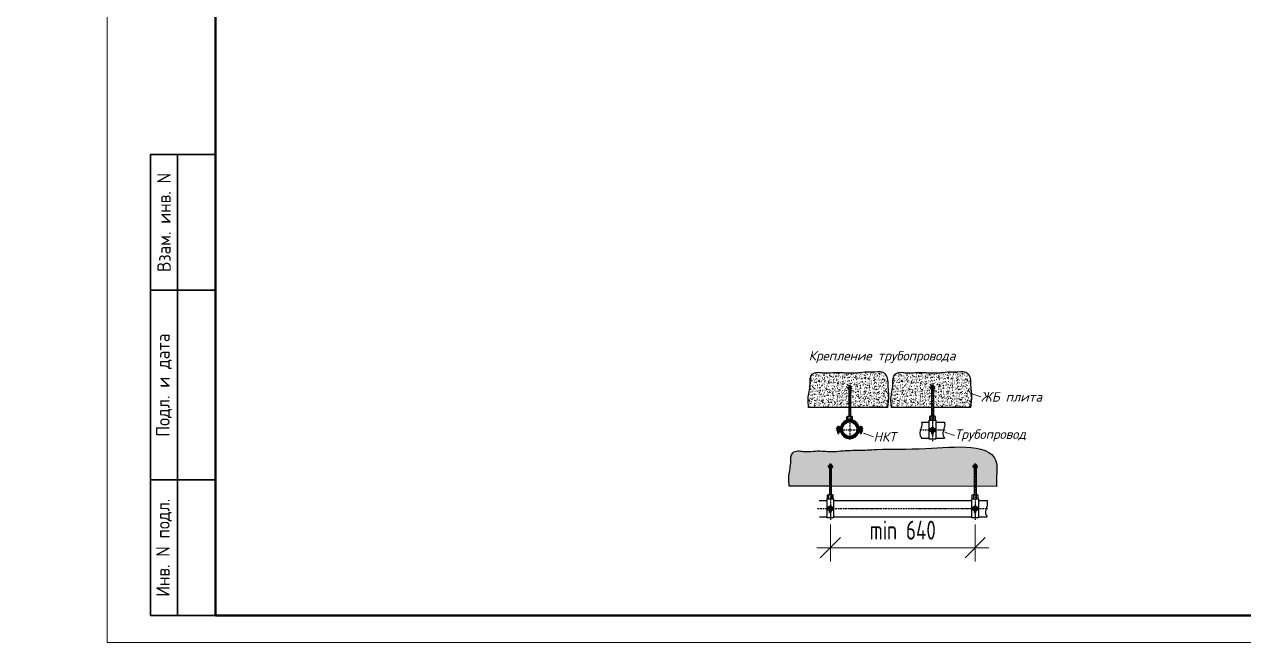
# Model space of a CAD drawing. Header units: millimetres. Extents: x -43024 to 94798, y 928 to 12808.
# Drawn here: x 19312 to 28313, y 928 to 5489 of the extents above; entities that cross this region are included whole.
import ezdxf
from ezdxf import colors
from ezdxf.entities.mleader import LeaderData, LeaderLine
from ezdxf.math import Vec2, Vec3

# ---------------------------------------------------------------- set-up
doc = ezdxf.new("R2010")
doc.units = ezdxf.units.MM
for name, pattern in [('ACAD_ISO10W100', [18.5, 12, -3, 0.5, -3]), ('CENTER', [50.8, 31.75, -6.35, 6.35, -6.35]), ('CONTINUA', [0]), ('DASHED', [7, 5, -2, 0])]:
    doc.linetypes.add(name, pattern=pattern)
doc.layers.add('4.4.4._Сэндвич', color=252, linetype='Continuous', lineweight=53)
doc.layers.add('RC-Выноски', color=7, linetype='Continuous', lineweight=0)
for name, color, linetype in [('BORU', 9, 'Continuous'), ('SM_kelepçe', 2, 'Continuous'), ('АГПТ', 7, 'Continuous'), ('ось', 8, 'ACAD_ISO10W100')]:
    doc.layers.add(name, color=color, linetype=linetype)
doc.styles.add('RubezhCAD', font='arial.ttf', dxfattribs={"width": 0.8})
doc.styles.add('simplex', font='simplex.shx', dxfattribs={"width": 0.7})
doc.styles.get("Standard").update_dxf_attribs({"font": 'arial.ttf'})
doc.styles.add('Архитектурный', font='isocpeui.ttf')
doc.styles.add('СПДС', font='isocpeur.ttf', dxfattribs={"width": 0.9})
doc.dimstyles.new('krilca', dxfattribs={"dimscale": 0, "dimtxt": 180, "dimasz": 150, "dimexe": 100, "dimexo": 50, "dimgap": 60, "dimtad": 1, "dimdec": 0, "dimdsep": 46, "dimtxsty": 'simplex', "dimblk": 'OBLIQUE', "dimcen": 0, "dimdle": 100, "dimclrd": 256, "dimclre": 256, "dimclrt": 256, "dimaunit": 1, "dimadec": 0, "dimazin": 0, "dimtfac": 1, "dimtdec": 0, "dimtmove": 1, "dimatfit": 3, "dimldrblk": 'OPEN30', "dimfxl": 100, "dimlwd": -1, "dimlwe": -1, "dimarcsym": 0})

# ---------------------------------------------------------------- blocks, each defined once
blk = doc.blocks.new('*U27')
at = {"lineweight": 0}
blk.add_lwpolyline([(-415, -5), (5, -5), (5, 292), (-415, 292)], close=True, dxfattribs=at)
at = {"color": 0, "linetype": 'Continuous', "lineweight": 50}
blk.add_lwpolyline([(-395, 287), (0, 287), (0, 0), (-395, 0)], close=True, dxfattribs=at)
at = {"lineweight": 35}
for points in [[(-395, 85), (-407, 85), (-407, 0), (-395, 0)], [(-402, 0), (-402, 85)], [(-395, 60), (-407, 60)], [(-395, 25), (-407, 25)]]:
    blk.add_lwpolyline(points, dxfattribs=at)
at = {"lineweight": -2, "char_height": 2.5, "attachment_point": 5, "rotation": 90, "style": 'СПДС'}
for s, insert, width in [('Взам. инв. N', (-404.5, 72.5), 24.9913), ('Подл. и дата', (-404.5, 42.5), 34.9913), ('Инв. N подл.', (-404.5, 12.5), 24.9913)]:
    blk.add_mtext(s, dxfattribs=dict(at, insert=insert, width=width))
blk = doc.blocks.new('НКТ')
at = {"layer": 'BORU'}
for radius in [533, 485]:
    blk.add_circle((5330585, 929070), radius, dxfattribs=at)
at = {"layer": 'SM_kelepçe', "color": 250, "linetype": 'ByBlock', "ltscale": 0.2}
for p, q in [((5330393, 929895), (5330429, 929916)), ((5330741, 929916), (5330429, 929916)), ((5330777, 929895), (5330741, 929916)), ((5329739, 929211), (5329757, 929221)), ((5329739, 929154), (5329739, 929211)), ((5329739, 929154), (5329931, 929154)), ((5329757, 929221), (5329913, 929221)), ((5329787, 929154), (5329787, 929211)), ((5329787, 929034), (5329787, 929106)), ((5329799, 929034), (5329799, 929106)), ((5329871, 929034), (5329871, 929106)), ((5329883, 929155), (5329883, 929211)), ((5329883, 929034), (5329883, 929106)), ((5329931, 929211), (5329913, 929221)), ((5329931, 929154), (5329931, 929211)), ((5329998, 929219), (5329969, 929226)), ((5330062, 929202), (5330033, 929210)), ((5330393, 929645), (5330393, 929895)), ((5330489, 929676), (5330489, 929895)), ((5330681, 929668), (5330681, 929895)), ((5330777, 929645), (5330777, 929895)), ((5331109, 929202), (5331138, 929210)), ((5331173, 929219), (5331202, 929226)), ((5331239, 929211), (5331257, 929221)), ((5331239, 929154), (5331239, 929211)), ((5331431, 929154), (5331239, 929154)), ((5331413, 929221), (5331257, 929221)), ((5331287, 929155), (5331287, 929211)), ((5331287, 929034), (5331287, 929106)), ((5331299, 929034), (5331299, 929106)), ((5331371, 929034), (5331371, 929106)), ((5331383, 929154), (5331383, 929211)), ((5331383, 929034), (5331383, 929106)), ((5331431, 929211), (5331413, 929221)), ((5331431, 929154), (5331431, 929211)), ((5329739, 928976), (5329757, 928986)), ((5329739, 928976), (5329739, 928920)), ((5329739, 928920), (5329757, 928909)), ((5329913, 928986), (5329757, 928986)), ((5329913, 928909), (5329757, 928909)), ((5329787, 928976), (5329787, 928920)), ((5329787, 928806), (5329787, 928909)), ((5329799, 928794), (5329787, 928806)), ((5329799, 928794), (5329799, 928909)), ((5329871, 928794), (5329799, 928794)), ((5329871, 928794), (5329871, 928909)), ((5329883, 928806), (5329871, 928794)), ((5329883, 928976), (5329883, 928920)), ((5329883, 928806), (5329883, 928909)), ((5329931, 928976), (5329913, 928986)), ((5329931, 928920), (5329913, 928909)), ((5329931, 928976), (5329931, 928920)), ((5329998, 928922), (5329969, 928914)), ((5330062, 928938), (5330033, 928930)), ((5331109, 928938), (5331138, 928930)), ((5331173, 928922), (5331202, 928914)), ((5331239, 928976), (5331257, 928986)), ((5331239, 928976), (5331239, 928920)), ((5331239, 928920), (5331257, 928909)), ((5331257, 928986), (5331413, 928986)), ((5331257, 928909), (5331413, 928909)), ((5331287, 928976), (5331287, 928920)), ((5331287, 928806), (5331287, 928909)), ((5331287, 928806), (5331299, 928794)), ((5331299, 928794), (5331299, 928909)), ((5331299, 928794), (5331371, 928794)), ((5331371, 928794), (5331371, 928909)), ((5331371, 928794), (5331383, 928806)), ((5331383, 928976), (5331383, 928920)), ((5331383, 928806), (5331383, 928909)), ((5331431, 928976), (5331413, 928986)), ((5331431, 928920), (5331413, 928909)), ((5331431, 928976), (5331431, 928920))]:
    blk.add_line(p, q, dxfattribs=at)
at = {"layer": 'SM_kelepçe', "color": 250, "linetype": 'CENTER', "ltscale": 0.2}
for p, q in [((5329835, 928735), (5329835, 929302)), ((5331335, 928735), (5331335, 929302))]:
    blk.add_line(p, q, dxfattribs=at)
at = {"layer": 'SM_kelepçe', "color": 250, "linetype": 'ByBlock', "ltscale": 0.2}
blk.add_lwpolyline([(5331192, 929142), (5331455, 929142), (5331455, 929106), (5331192, 929106, -0.377259), (5331151, 929143, 0.879723), (5330020, 929143, -0.377259), (5329978, 929106), (5329715, 929106), (5329715, 929142), (5329978, 929142, 0.377259), (5329984, 929147, -0.879723), (5331186, 929147, 0.377259)], format="xyb", close=True, dxfattribs=at)
for points in [[(5329733, 929154), (5329937, 929154), (5329937, 929142), (5329733, 929142)], [(5331437, 929154), (5331233, 929154), (5331233, 929142), (5331437, 929142)], [(5329733, 928998), (5329937, 928998), (5329937, 928986), (5329733, 928986)], [(5331437, 928998), (5331233, 928998), (5331233, 928986), (5331437, 928986)]]:
    blk.add_lwpolyline(points, close=True, dxfattribs=at)
blk.add_lwpolyline([(5331455, 928998), (5331192, 928998, 0.377259), (5331186, 928993, -0.879724), (5329984, 928993, 0.377259), (5329978, 928998), (5329715, 928998), (5329715, 929034), (5329978, 929034, -0.377259), (5330020, 928997, 0.879724), (5331151, 928997, -0.377259), (5331192, 929034), (5331455, 929034), (5331455, 928998)], format="xyb", dxfattribs=at)
for centre, radius, start, end in [((5330429, 929819), 97, 51.78679, 90), ((5330585, 929684), 232, 65.5673, 114.4327), ((5330741, 929819), 97, 90, 128.21321), ((5329757, 929173), 48.5, 51.78679, 90), ((5329835, 929105), 116, 65.5673, 114.4327), ((5329913, 929173), 48.5, 90, 128.21321), ((5330585, 929070), 636, 14.18253, 165.81744), ((5330585, 929070), 540, 14.18253, 165.81747), ((5331257, 929173), 48.5, 51.78679, 90), ((5331335, 929105), 116, 65.5673, 114.4327), ((5331413, 929173), 48.5, 90, 128.21321), ((5329757, 928938), 48.5, 51.78679, 90), ((5329757, 928958), 48.5, 270, 308.21321), ((5329835, 928870), 116, 65.5673, 114.4327), ((5329835, 929025), 116, 245.5673, 294.4327), ((5329913, 928938), 48.5, 90, 128.21321), ((5329913, 928958), 48.5, 231.78679, 270), ((5330585, 929070), 636, 194.18253, 345.81749), ((5330585, 929070), 540, 194.18251, 345.81749), ((5331257, 928938), 48.5, 51.78679, 90), ((5331257, 928958), 48.5, 270, 308.21321), ((5331335, 928870), 116, 65.5673, 114.4327), ((5331335, 929025), 116, 245.5673, 294.4327), ((5331413, 928938), 48.5, 90, 128.21321), ((5331413, 928958), 48.5, 231.78679, 270)]:
    blk.add_arc(centre, radius, start, end, dxfattribs=at)
blk = doc.blocks.new('_OBLIQUE')
at = {"color": 0, "linetype": 'ByBlock'}
blk.add_line((-0.5, -0.5), (0.5, 0.5), dxfattribs=at)
blk = doc.blocks.new('*D49')
at = {"layer": 'Defpoints', "color": 0, "linetype": 'Continuous', "transparency": 16777216}
for p in [(25262.3, 1849.4), (26331.2, 1849.4), (26331.2, 1627.4)]:
    blk.add_point(p, dxfattribs=at)
at = {"layer": 'АГПТ', "color": 42, "linetype": 'Continuous', "lineweight": 5, "transparency": 16777216}
for p, q in [((25262.3, 1799.4), (25262.3, 1527.4)), ((26331.2, 1799.4), (26331.2, 1527.4)), ((25162.3, 1627.4), (26431.2, 1627.4))]:
    blk.add_line(p, q, dxfattribs=at)
at = {"layer": 'АГПТ', "color": 42, "linetype": 'Continuous', "lineweight": 5, "transparency": 16777216, "xscale": 150, "yscale": 150, "zscale": 150, "rotation": 180}
blk.add_blockref('_OBLIQUE', (25262.3, 1627.4), dxfattribs=at)
at = {"layer": 'АГПТ', "color": 42, "linetype": 'Continuous', "lineweight": 5, "transparency": 16777216, "xscale": 150, "yscale": 150, "zscale": 150}
blk.add_blockref('_OBLIQUE', (26331.2, 1627.4), dxfattribs=at)
at = {"layer": 'АГПТ', "color": 42, "linetype": 'Continuous', "lineweight": 5, "transparency": 16777216, "insert": (25796.8, 1757.4), "char_height": 180, "attachment_point": 5, "style": 'simplex'}
blk.add_mtext('{\\H0.77778x;min 640}', dxfattribs=at)
blk = doc.blocks.new('_Open30')
at = {"color": 0, "linetype": 'ByBlock', "lineweight": -2}
for p, q in [((-1, 0.268), (0, 0)), ((0, 0), (-1, -0.268)), ((0, 0), (-1, 0))]:
    blk.add_line(p, q, dxfattribs=at)
blk = doc.blocks.new('монтBTH')
at = {"layer": 'RC-Выноски'}
ml = blk.add_multileader_mtext('Standard', dxfattribs=at)
ml.set_content('плита перекрытия', color=256, style='RubezhCAD')
ml.set_leader_properties()
ml.build(insert=Vec2(0, 0))
ml.multileader.update_dxf_attribs({"text_left_attachment_type": 2, "dogleg_length": 2, "arrow_head_size": 400, "scale": 100})
ctx = ml.context
ctx.base_point, ctx.scale, ctx.char_height, ctx.arrow_head_size, ctx.landing_gap_size, ctx.plane_origin = Vec3(4840785, -930815), 100, 250, 400, 100, Vec3(4361989, -1118802)
ctx.left_attachment, ctx.text_align_type = 2, 1
notes = []
notes.append((ctx, [(1, (1, 1, 0), (4843511, -930815), (-1, 0), 200, [(0, [(4843857, -932126)], 0, [])])]))
ctx.mtext.insert, ctx.mtext.width, ctx.mtext.alignment, ctx.mtext.flow_direction = Vec3(4842048, -930655), 2861.91, 2, 5
ml = blk.add_multileader_mtext('Standard', dxfattribs=at)
ml.set_content('труба гофрированная', color=256, style='RubezhCAD')
ml.set_leader_properties()
ml.build(insert=Vec2(0, 0))
ml.multileader.update_dxf_attribs({"text_left_attachment_type": 2, "dogleg_length": 2, "arrow_head_size": 400, "scale": 100})
ctx = ml.context
ctx.base_point, ctx.scale, ctx.char_height, ctx.arrow_head_size, ctx.landing_gap_size, ctx.plane_origin = Vec3(4840290, -934409), 100, 250, 400, 100, Vec3(4361989, -1122393)
ctx.left_attachment, ctx.text_align_type = 2, 1
notes.append((ctx, [(1, (1, 1, 0), (4843511, -934406), (-1, 0), 200, [(0, [(4843857, -933478)], 0, [])])]))
ctx.mtext.insert, ctx.mtext.width, ctx.mtext.alignment, ctx.mtext.flow_direction = Vec3(4841800, -934244), 2861.91, 2, 5
ml = blk.add_multileader_mtext('Standard', dxfattribs=at)
ml.set_content('скоба крепежная', color=256, style='RubezhCAD')
ml.set_leader_properties()
ml.build(insert=Vec2(0, 0))
ml.multileader.update_dxf_attribs({"text_left_attachment_type": 2, "dogleg_length": 2, "arrow_head_size": 400, "scale": 100})
ctx = ml.context
ctx.base_point, ctx.scale, ctx.char_height, ctx.arrow_head_size, ctx.landing_gap_size, ctx.plane_origin = Vec3(4840942, -935134), 100, 250, 400, 100, Vec3(4361989, -1123118)
ctx.left_attachment, ctx.text_align_type = 2, 1
notes.append((ctx, [(1, (1, 1, 0), (4843511, -935131), (-1, 0), 200, [(0, [(4844253, -933754)], 0, [])])]))
ctx.mtext.insert, ctx.mtext.width, ctx.mtext.alignment, ctx.mtext.flow_direction = Vec3(4842127, -934971), 2861.91, 2, 5
ml = blk.add_multileader_mtext('Standard', dxfattribs=at)
ml.set_content('Извещатель пожарный дымовой', color=256, style='RubezhCAD')
ml.set_leader_properties()
ml.build(insert=Vec2(0, 0))
ml.multileader.update_dxf_attribs({"text_left_attachment_type": 2, "dogleg_length": 2, "arrow_head_size": 400, "scale": 100})
ctx = ml.context
ctx.base_point, ctx.scale, ctx.char_height, ctx.arrow_head_size, ctx.landing_gap_size, ctx.plane_origin = Vec3(4844143, -935339), 100, 250, 400, 100, Vec3(4365549, -1123118)
ctx.left_attachment, ctx.text_align_type = 2, 1
notes.append((ctx, [(1, (1, 1, 0), (4847071, -935131), (-1, 0), 200, [(0, [(4846626, -933853)], 0, [])])]))
ctx.mtext.insert, ctx.mtext.width, ctx.mtext.alignment, ctx.mtext.flow_direction = Vec3(4845507, -934971), 2861.91, 2, 5
for ctx, leaders in notes:
    for number, flags, end, landing, length, lines in leaders:
        leader = LeaderData()
        leader.index, (leader.has_last_leader_line, leader.has_dogleg_vector, leader.attachment_direction) = number, flags
        leader.last_leader_point, leader.dogleg_vector, leader.dogleg_length = Vec3(end), Vec3(landing), length
        for number, points, colour, breaks in lines:
            line = LeaderLine()
            line.index, line.vertices, line.color, line.breaks = number, Vec3.list(points), colors.encode_raw_color(colour), breaks
            leader.lines.append(line)
        ctx.leaders.append(leader)

msp = doc.modelspace()

# ---------------------------------------------------------------- hatches: boundary and pattern name
at = {"layer": 'АГПТ', "linetype": 'ByBlock', "lineweight": 5, "true_color": 0x636466}
h = msp.add_hatch(dxfattribs=at)
h.set_pattern_fill('AR-CONC', color=251, scale=6.5856)
h.set_pattern_definition([(50, (-258505.355, -55081.47), (47.2358866, -4.1326046), [4.9392, -54.3312]), (355, (-258505.355, -55081.47), (-9.137608, 49.536365), [3.95136, -43.46496]), (100.451444, (-258501.42, -55081.815), (38.0982786, 45.40376), [4.197674, -46.174415]), (46.1842, (-258505.355, -55068.3), (70.284245, -10.900438), [7.4088, -81.4968]), (96.635635, (-258499.5, -55069.21), (61.553097, 64.151555), [6.296515, -69.261661]), (351.184164, (-258505.355, -55068.3), (61.553097, 64.151555), [5.92704, -65.19744]), (21, (-258498.77, -55071.59), (39.309911, -26.5148697), [4.9392, -54.3312]), (326, (-258498.77, -55071.59), (16.0237745, 47.755481), [3.95136, -43.46496]), (71.451445, (-258495.493, -55073.8), (55.333685, 21.2406116), [4.197674, -46.174415]), (37.5, (-258505.355, -55081.47), (0.8007994, 21.9230576), [0, -42.938112, 0, -44.12352, 0, -43.6296]), (7.5, (-258505.355, -55081.47), (17.3247075, 25.9743777), [0, -25.156992, 0, -41.950272, 0, -16.62864]), (327.5, (-258520.04, -55081.47), (35.1554104, -1.4853736), [0, -16.464, 0, -51.36768, 0, -68.16096]), (317.5, (-258526.626, -55081.47), (38.4063084, 6.5925137), [0, -21.4032, 0, -34.113408, 0, -48.40416])])
edge = h.paths.add_edge_path()
edge.add_spline(control_points=[(25684.5, 2662.2), (25688.7, 2692.1), (25696, 2742.4), (25683, 2823), (25689.4, 2892), (25646.5, 2928.5), (25596.6, 2926.1), (25515.2, 2927.7), (25424.8, 2912.8), (25340.9, 2923.2), (25275.5, 2920.7), (25216, 2915), (25166.6, 2925.4), (25108.9, 2908.6), (25118.1, 2817.8), (25093.6, 2742.2), (25099.6, 2684.4), (25101.9, 2662.2)], knot_values=[0, 0, 0, 0, 813.20614, 1373.258786, 2267.598019, 2471.230575, 2825.518475, 3562.642134, 4740.096528, 5283.9821, 5863.401899, 6530.876351, 6895.046853, 7253.742669, 7962.297044, 8925.692749, 9523.839722, 9523.839722, 9523.839722, 9523.839722], degree=3, periodic=0)
edge.add_line((25101.9, 2662.2), (25398.6, 2662.2))
edge.add_line((25398.6, 2662.2), (25398.6, 2800.5))
edge.add_line((25398.6, 2800.5), (25392.4, 2800.5))
edge.add_line((25392.4, 2800.5), (25392.4, 2804.5))
edge.add_line((25392.4, 2804.5), (25396.4, 2804.5))
edge.add_line((25396.4, 2804.5), (25396.4, 2812.5))
edge.add_line((25396.4, 2812.5), (25398.6, 2812.5))
edge.add_line((25398.6, 2812.5), (25398.6, 2820.8))
edge.add_line((25398.6, 2820.8), (25400.3, 2822.4))
edge.add_line((25400.3, 2822.4), (25410.1, 2822.4))
edge.add_line((25410.1, 2822.4), (25411.8, 2820.8))
edge.add_line((25411.8, 2820.8), (25411.8, 2812.5))
edge.add_line((25411.8, 2812.5), (25414, 2812.5))
edge.add_line((25414, 2812.5), (25414, 2804.5))
edge.add_line((25414, 2804.5), (25418, 2804.5))
edge.add_line((25418, 2804.5), (25418, 2800.5))
edge.add_line((25418, 2800.5), (25411.8, 2800.5))
edge.add_line((25411.8, 2800.5), (25411.8, 2662.2))
edge.add_line((25411.8, 2662.2), (25684.5, 2662.2))
h = msp.add_hatch(dxfattribs=at)
h.set_pattern_fill('AR-CONC', color=251, scale=6.5856)
h.set_pattern_definition([(50, (-257893.883, -55081.47), (47.2358866, -4.1326046), [4.9392, -54.3312]), (355, (-257893.883, -55081.47), (-9.137608, 49.536365), [3.95136, -43.46496]), (100.451444, (-257889.947, -55081.815), (38.0982786, 45.40376), [4.197674, -46.174415]), (46.1842, (-257893.88, -55068.3), (70.284245, -10.900438), [7.4088, -81.4968]), (96.635635, (-257888.026, -55069.21), (61.553097, 64.151555), [6.296515, -69.261661]), (351.184164, (-257893.88, -55068.3), (61.553097, 64.151555), [5.92704, -65.19744]), (21, (-257887.297, -55071.59), (39.309911, -26.5148697), [4.9392, -54.3312]), (326, (-257887.297, -55071.59), (16.0237745, 47.755481), [3.95136, -43.46496]), (71.451445, (-257884.02, -55073.8), (55.333685, 21.2406116), [4.197674, -46.174415]), (37.5, (-257893.883, -55081.47), (0.8007994, 21.9230576), [0, -42.938112, 0, -44.12352, 0, -43.6296]), (7.5, (-257893.883, -55081.47), (17.3247075, 25.9743777), [0, -25.156992, 0, -41.950272, 0, -16.62864]), (327.5, (-257908.569, -55081.47), (35.1554104, -1.4853736), [0, -16.464, 0, -51.36768, 0, -68.16096]), (317.5, (-257915.154, -55081.47), (38.4063084, 6.5925137), [0, -21.4032, 0, -34.113408, 0, -48.40416])])
edge = h.paths.add_edge_path()
edge.add_line((26007.9, 2812.5), (26010.1, 2812.5))
edge.add_line((26010.1, 2812.5), (26010.1, 2820.8))
edge.add_line((26010.1, 2820.8), (26011.7, 2822.4))
edge.add_line((26011.7, 2822.4), (26021.6, 2822.4))
edge.add_line((26021.6, 2822.4), (26023.3, 2820.8))
edge.add_line((26023.3, 2820.8), (26023.3, 2812.5))
edge.add_line((26023.3, 2812.5), (26025.5, 2812.5))
edge.add_line((26025.5, 2812.5), (26025.5, 2804.5))
edge.add_line((26025.5, 2804.5), (26029.5, 2804.5))
edge.add_line((26029.5, 2804.5), (26029.5, 2800.5))
edge.add_line((26029.5, 2800.5), (26023.3, 2800.5))
edge.add_line((26023.3, 2800.5), (26023.3, 2662.2))
edge.add_line((26023.3, 2662.2), (26295.9, 2662.2))
edge.add_spline(control_points=[(26295.9, 2662.2), (26300.2, 2692.1), (26307.4, 2742.4), (26294.4, 2823), (26300.8, 2892), (26258, 2928.5), (26208.1, 2926.1), (26126.7, 2927.7), (26036.3, 2912.8), (25952.4, 2923.2), (25887, 2920.7), (25827.4, 2915), (25778.1, 2925.4), (25720.4, 2908.6), (25729.6, 2817.8), (25705.1, 2742.2), (25711.1, 2684.4), (25713.3, 2662.2)], knot_values=[0, 0, 0, 0, 1355.343567, 2288.764643, 3779.330031, 4118.717625, 4709.197459, 5937.73689, 7900.16088, 8806.636833, 9772.336498, 10884.793919, 11491.744755, 12089.571115, 13270.495074, 14876.154581, 15873.066204, 15873.066204, 15873.066204, 15873.066204], degree=3, periodic=0)
edge.add_line((25713.3, 2662.2), (26010.1, 2662.2))
edge.add_line((26010.1, 2662.2), (26010.1, 2800.5))
edge.add_line((26010.1, 2800.5), (26003.9, 2800.5))
edge.add_line((26003.9, 2800.5), (26003.9, 2804.5))
edge.add_line((26003.9, 2804.5), (26007.9, 2804.5))
edge.add_line((26007.9, 2804.5), (26007.9, 2812.5))
at = {"layer": 'АГПТ', "linetype": 'Continuous', "lineweight": 5}
h = msp.add_hatch(dxfattribs=at)
h.set_pattern_fill('AR-CONC', color=252, scale=6.5856)
h.set_pattern_definition([(50, (-558318.93, -100058.3), (47.2358866, -4.1326046), [4.9392, -54.3312]), (355, (-558318.93, -100058.3), (-9.137608, 49.536365), [3.95136, -43.46496]), (100.4514445, (-558314.993, -100058.645), (38.0982786, 45.40376), [4.197674, -46.174415]), (46.1842, (-558318.93, -100045.13), (70.284245, -10.900438), [7.4088, -81.4968]), (96.635635, (-558313.07, -100046.04), (61.553097, 64.1515546), [6.296515, -69.261661]), (351.184164, (-558318.93, -100045.13), (61.553097, 64.1515545), [5.92704, -65.19744]), (21, (-558312.344, -100048.422), (39.3099108, -26.5148697), [4.9392, -54.3312]), (326, (-558312.344, -100048.42), (16.0237745, 47.7554814), [3.95136, -43.46496]), (71.451445, (-558309.07, -100050.63), (55.333685, 21.2406116), [4.197674, -46.174415]), (37.5, (-558318.93, -100058.3), (0.80079943, 21.92305764), [0, -42.938112, 0, -44.12352, 0, -43.6296]), (7.5, (-558318.93, -100058.3), (17.3247075, 25.9743777), [0, -25.156992, 0, -41.950272, 0, -16.62864]), (327.5, (-558333.615, -100058.3), (35.15541036, -1.48537363), [0, -16.464, 0, -51.36768, 0, -68.16096]), (317.5, (-558340.2, -100058.3), (38.4063084, 6.5925137), [0, -21.4032, 0, -34.113408, 0, -48.40416])])
edge = h.paths.add_edge_path()
edge.add_line((26324.6, 2219.1), (26316.4, 2219.1))
edge.add_line((26316.4, 2219.1), (26316.4, 2222.5))
edge.add_line((26316.4, 2222.5), (26316.4, 2232.4))
edge.add_line((26316.4, 2232.4), (26324.6, 2232.4))
edge.add_line((26324.6, 2232.4), (26324.6, 2242.3))
edge.add_line((26324.6, 2242.3), (26337.8, 2242.3))
edge.add_line((26337.8, 2242.3), (26337.8, 2232.4))
edge.add_line((26337.8, 2232.4), (26346, 2232.4))
edge.add_line((26346, 2232.4), (26346, 2222.5))
edge.add_line((26346, 2222.5), (26346, 2219.1))
edge.add_line((26346, 2219.1), (26337.8, 2219.1))
edge.add_line((26337.8, 2219.1), (26337.8, 2081))
edge.add_line((26337.8, 2081), (26489.6, 2080.8))
edge.add_spline(control_points=[(26489.6, 2080.8), (26489.5, 2116.3), (26489.3, 2169), (26502.6, 2411.1), (25976.3, 2346.2), (25683, 2359.1), (25486, 2346.1), (25371.9, 2347.5), (25282, 2332.8), (25198.1, 2343.2), (25132.7, 2340.7), (25073.1, 2335), (25023.8, 2345.4), (24966.1, 2328.6), (24975.2, 2237.8), (24950.8, 2162.2), (24956.7, 2104.4), (24959, 2082.2)], knot_values=[0, 0, 0, 0, 982.76219, 1458.328426, 6344.319842, 9678.178785, 10893.162643, 11630.286302, 12807.740696, 13351.626268, 13931.046067, 14598.520519, 14962.691021, 15321.386837, 16029.941212, 16993.336917, 17591.48389, 17591.48389, 17591.48389, 17591.48389], degree=3, periodic=0)
edge.add_line((24959, 2082.2), (25255.8, 2082.2))
edge.add_line((25255.8, 2082.2), (25255.8, 2220.5))
edge.add_line((25255.8, 2220.5), (25247.5, 2220.5))
edge.add_line((25247.5, 2220.5), (25247.5, 2224))
edge.add_line((25247.5, 2224), (25247.5, 2233.9))
edge.add_line((25247.5, 2233.9), (25255.8, 2233.9))
edge.add_line((25255.8, 2233.9), (25255.8, 2243.7))
edge.add_line((25255.8, 2243.7), (25268.9, 2243.7))
edge.add_line((25268.9, 2243.7), (25268.9, 2233.9))
edge.add_line((25268.9, 2233.9), (25277.2, 2233.9))
edge.add_line((25277.2, 2233.9), (25277.2, 2224))
edge.add_line((25277.2, 2224), (25277.2, 2220.5))
edge.add_line((25277.2, 2220.5), (25268.9, 2220.5))
edge.add_line((25268.9, 2220.5), (25268.9, 2082.2))
edge.add_line((25268.9, 2082.2), (26324.6, 2081))
edge.add_line((26324.6, 2081), (26324.6, 2219.1))

# ---------------------------------------------------------------- linework, layer by layer
at = {"lineweight": 30}
for p, q in [((25418, 2804.5), (25392.4, 2804.5)), ((25392.4, 2804.5), (25392.4, 2800.5)), ((25414, 2812.5), (25396.4, 2812.5)), ((25396.4, 2812.5), (25396.4, 2804.5)), ((25405.2, 2812.5), (25405.2, 2804.5)), ((25414, 2812.5), (25414, 2804.5)), ((25418, 2804.5), (25418, 2800.5)), ((26001.9, 2813.9), (26031.5, 2813.9)), ((26001.9, 2804), (26001.9, 2813.9)), ((26008.5, 2804), (26008.5, 2813.9)), ((26024.9, 2804), (26024.9, 2813.9)), ((26031.5, 2804), (26031.5, 2813.9)), ((25247.5, 2233.9), (25277.2, 2233.9)), ((25247.5, 2224), (25247.5, 2233.9)), ((25254.1, 2224), (25254.1, 2233.9)), ((25270.6, 2224), (25270.6, 2233.9)), ((25277.2, 2224), (25277.2, 2233.9)), ((26316.4, 2233.9), (26346, 2233.9)), ((26316.4, 2224), (26316.4, 2233.9)), ((26323, 2224), (26323, 2233.9)), ((26339.5, 2224), (26339.5, 2233.9)), ((26346, 2224), (26346, 2233.9))]:
    msp.add_line(p, q, dxfattribs=at)
for p, q in [((25392.4, 2800.5), (25418, 2800.5)), ((25400.3, 2822.4), (25398.6, 2820.8)), ((25398.6, 2820.8), (25398.6, 2812.5)), ((25411.8, 2820.8), (25398.6, 2820.8)), ((25398.6, 2800.5), (25398.6, 2662.2)), ((25410.1, 2822.4), (25400.3, 2822.4)), ((25400.3, 2820.8), (25400.3, 2812.5)), ((25400.3, 2800.5), (25400.3, 2764.8)), ((25410.1, 2822.4), (25411.8, 2820.8)), ((25410.1, 2820.8), (25410.1, 2812.5)), ((25410.1, 2800.5), (25410.1, 2764.8)), ((25411.8, 2820.8), (25411.8, 2812.5)), ((25411.8, 2800.5), (25411.8, 2662.2)), ((26001.9, 2804), (26031.5, 2804)), ((26001.9, 2804), (26001.9, 2800.5)), ((26001.9, 2800.5), (26031.5, 2800.5)), ((26011.7, 2823.7), (26010.1, 2822.1)), ((26010.1, 2822.1), (26010.1, 2813.9)), ((26023.3, 2822.1), (26010.1, 2822.1)), ((26010.1, 2800.5), (26010.1, 2649)), ((26021.6, 2823.7), (26011.7, 2823.7)), ((26011.7, 2822.1), (26011.7, 2813.9)), ((26011.7, 2800.5), (26011.7, 2766.1)), ((26021.6, 2823.7), (26023.3, 2822.1)), ((26021.6, 2822.1), (26021.6, 2813.9)), ((26021.6, 2800.5), (26021.6, 2766.1)), ((26023.3, 2822.1), (26023.3, 2813.9)), ((26023.3, 2800.5), (26023.3, 2649)), ((26031.5, 2804), (26031.5, 2800.5)), ((25411.8, 2764.8), (25398.6, 2764.8)), ((26023.3, 2766.1), (26010.1, 2766.1)), ((25398.6, 2662.2), (25101.9, 2662.2)), ((25398.6, 2662.2), (25398.6, 2595.2)), ((25411.8, 2662.2), (25411.8, 2595.2)), ((25684.5, 2662.2), (25411.8, 2662.2)), ((26010.1, 2662.2), (25713.3, 2662.2)), ((26010.1, 2649), (26010.1, 2598)), ((26295.9, 2662.2), (26023.3, 2662.2)), ((26023.3, 2649), (26023.3, 2598)), ((25934.7, 2555.2), (25992.8, 2555.2)), ((26040.5, 2555.2), (26104.2, 2555.2)), ((25936.2, 2436.7), (25992.8, 2436.7)), ((26040.5, 2436.7), (26105.7, 2436.7)), ((25247.5, 2224), (25277.2, 2224)), ((25247.5, 2224), (25247.5, 2220.5)), ((25247.5, 2220.5), (25277.2, 2220.5)), ((25257.4, 2243.7), (25255.8, 2242.1)), ((25255.8, 2242.1), (25255.8, 2233.9)), ((25268.9, 2242.1), (25255.8, 2242.1)), ((25255.8, 2220.5), (25255.8, 2069)), ((25268.9, 2186.1), (25255.8, 2186.1)), ((25267.3, 2243.7), (25257.4, 2243.7)), ((25257.4, 2242.1), (25257.4, 2233.9)), ((25257.4, 2220.5), (25257.4, 2186.1)), ((25267.3, 2243.7), (25268.9, 2242.1)), ((25267.3, 2242.1), (25267.3, 2233.9)), ((25267.3, 2220.5), (25267.3, 2186.1)), ((25268.9, 2242.1), (25268.9, 2233.9)), ((25268.9, 2220.5), (25268.9, 2069)), ((25277.2, 2224), (25277.2, 2220.5)), ((26316.4, 2224), (26346, 2224)), ((26316.4, 2224), (26316.4, 2220.5)), ((26316.4, 2220.5), (26346, 2220.5)), ((26326.3, 2243.7), (26324.6, 2242.1)), ((26324.6, 2242.1), (26324.6, 2233.9)), ((26337.8, 2242.1), (26324.6, 2242.1)), ((26324.6, 2220.5), (26324.6, 2069)), ((26337.8, 2186.1), (26324.6, 2186.1)), ((26336.2, 2243.7), (26326.3, 2243.7)), ((26326.3, 2242.1), (26326.3, 2233.9)), ((26326.3, 2220.5), (26326.3, 2186.1)), ((26336.2, 2243.7), (26337.8, 2242.1)), ((26336.2, 2242.1), (26336.2, 2233.9)), ((26336.2, 2220.5), (26336.2, 2186.1)), ((26337.8, 2242.1), (26337.8, 2233.9)), ((26337.8, 2220.5), (26337.8, 2069)), ((26346, 2224), (26346, 2220.5)), ((25255.8, 2082.2), (24959, 2082.2)), ((26489.6, 2080.8), (25268.9, 2082.2)), ((25255.8, 2069), (25255.8, 2046.3)), ((25255.8, 2069), (25255.8, 2018)), ((25268.9, 2069), (25268.9, 2046.3)), ((25268.9, 2069), (25268.9, 2018)), ((26324.6, 2069), (26324.6, 2046.3)), ((26324.6, 2069), (26324.6, 2018)), ((26337.8, 2069), (26337.8, 2046.3)), ((26337.8, 2069), (26337.8, 2018)), ((25180.4, 1975.2), (25238.5, 1975.2)), ((25286.2, 1975.2), (26249.3, 1975.2)), ((26249.3, 1975.2), (26307.3, 1975.2)), ((26355.1, 1975.2), (26418.8, 1975.2)), ((25181.9, 1856.7), (25238.5, 1856.7)), ((25286.2, 1856.7), (26250.7, 1856.7)), ((26250.7, 1856.7), (26307.3, 1856.7)), ((26355.1, 1856.7), (26420.3, 1856.7))]:
    msp.add_line(p, q)
msp.add_arc((25403.7, 2497.6), 57.6, 103.34236, 76.65764)
for points, knots in [([(25101.9, 2662.2), (25099.6, 2684.4), (25093.6, 2742.2), (25118.1, 2817.8), (25108.9, 2908.6), (25166.6, 2925.4), (25216, 2915), (25275.5, 2920.7), (25340.9, 2923.2), (25424.8, 2912.8), (25515.2, 2927.7), (25596.6, 2926.1), (25646.5, 2928.5), (25689.4, 2892), (25683, 2823), (25696, 2742.4), (25688.7, 2692.1), (25684.5, 2662.2)], [0, 0, 0, 0, 65.652612, 171.394924, 249.165853, 288.536305, 328.50766, 401.769655, 465.366773, 525.063653, 654.301047, 735.20774, 774.09438, 796.445089, 894.607764, 956.079142, 1045.336648, 1045.336648, 1045.336648, 1045.336648]), ([(25713.3, 2662.2), (25711.1, 2684.4), (25705.1, 2742.2), (25729.6, 2817.8), (25720.4, 2908.6), (25778.1, 2925.4), (25827.4, 2915), (25887, 2920.7), (25952.4, 2923.2), (26036.3, 2912.8), (26126.7, 2927.7), (26208.1, 2926.1), (26258, 2928.5), (26300.8, 2892), (26294.4, 2823), (26307.4, 2742.4), (26300.2, 2692.1), (26295.9, 2662.2)], [0, 0, 0, 0, 65.652612, 171.394924, 249.165853, 288.536305, 328.50766, 401.769655, 465.366773, 525.063653, 654.301047, 735.20774, 774.09438, 796.445089, 894.607764, 956.079142, 1045.336648, 1045.336648, 1045.336648, 1045.336648]), ([(25934.7, 2555.2), (25936, 2547.3), (25939.2, 2527.4), (25926.1, 2497.2), (25919.3, 2462.1), (25931.4, 2444), (25936.2, 2436.7)], [0, 0, 0, 0, 23.453298, 59.513142, 97.376672, 122.884825, 122.884825, 122.884825, 122.884825]), ([(26104.2, 2555.2), (26105.5, 2547.3), (26108.7, 2527.4), (26095.7, 2497.2), (26088.8, 2462.1), (26100.9, 2444), (26105.7, 2436.7)], [0, 0, 0, 0, 23.453298, 59.513142, 97.376672, 122.884825, 122.884825, 122.884825, 122.884825]), ([(24959, 2082.2), (24956.7, 2104.4), (24950.8, 2162.2), (24975.2, 2237.8), (24966.1, 2328.6), (25023.8, 2345.4), (25073.1, 2335), (25132.7, 2340.7), (25198.1, 2343.2), (25282, 2332.8), (25371.9, 2347.5), (25486, 2346.1), (25683, 2359.1), (25976.3, 2346.2), (26502.6, 2411.1), (26489.3, 2169), (26489.5, 2116.3), (26489.6, 2080.8)], [0, 0, 0, 0, 65.652612, 171.394924, 249.165853, 288.536305, 328.50766, 401.769655, 465.366773, 525.063653, 654.301047, 735.20774, 868.564368, 1234.488726, 1770.775144, 1822.973294, 1930.841272, 1930.841272, 1930.841272, 1930.841272]), ([(26418.8, 1975.2), (26420.1, 1966.8), (26423.3, 1946.4), (26410.4, 1915.8), (26403.1, 1880.9), (26415.4, 1863.5), (26420.3, 1856.7)], [0, 0, 0, 0, 24.877154, 60.936998, 98.800528, 123.053831, 123.053831, 123.053831, 123.053831])]:
    msp.add_open_spline(points, degree=3, knots=knots)
at = {"layer": 'SM_kelepçe', "color": 250, "linetype": 'ByBlock', "ltscale": 0.2}
for p, q in [((25995.6, 2595.7), (25999.6, 2598)), ((25995.6, 2568.2), (25995.6, 2595.7)), ((26033.8, 2598), (25999.6, 2598)), ((26006.1, 2571.7), (26006.1, 2595.7)), ((26027.2, 2570.8), (26027.2, 2595.7)), ((26037.8, 2595.7), (26033.8, 2598)), ((26037.8, 2568.2), (26037.8, 2595.7)), ((26006.1, 2512.4), (26008.1, 2513.5)), ((26006.1, 2506.1), (26006.1, 2512.4)), ((26006.1, 2506.1), (26027.2, 2506.1)), ((26006.1, 2486.6), (26008.1, 2487.7)), ((26006.1, 2486.6), (26006.1, 2480.4)), ((26006.1, 2480.4), (26008.1, 2479.3)), ((26008.1, 2513.5), (26025.2, 2513.5)), ((26025.2, 2487.7), (26008.1, 2487.7)), ((26025.2, 2479.3), (26008.1, 2479.3)), ((26011.4, 2506.1), (26011.4, 2512.4)), ((26011.4, 2493), (26011.4, 2500.9)), ((26011.4, 2486.6), (26011.4, 2480.4)), ((26011.4, 2467.9), (26011.4, 2479.3)), ((26012.7, 2466.6), (26011.4, 2467.9)), ((26012.7, 2493), (26012.7, 2500.9)), ((26012.7, 2466.6), (26012.7, 2479.3)), ((26020.6, 2466.6), (26012.7, 2466.6)), ((26020.6, 2493), (26020.6, 2500.9)), ((26020.6, 2466.6), (26020.6, 2479.3)), ((26021.9, 2467.9), (26020.6, 2466.6)), ((26021.9, 2506.2), (26021.9, 2512.4)), ((26021.9, 2493), (26021.9, 2500.9)), ((26021.9, 2486.6), (26021.9, 2480.4)), ((26021.9, 2467.9), (26021.9, 2479.3)), ((26027.2, 2512.4), (26025.2, 2513.5)), ((26027.2, 2486.6), (26025.2, 2487.7)), ((26027.2, 2480.4), (26025.2, 2479.3)), ((26027.2, 2506.1), (26027.2, 2512.4)), ((26027.2, 2486.6), (26027.2, 2480.4)), ((25241.3, 2015.7), (25245.2, 2018)), ((25241.3, 1988.2), (25241.3, 2015.7)), ((25279.5, 2018), (25245.2, 2018)), ((25251.8, 1991.7), (25251.8, 2015.7)), ((25272.9, 1990.8), (25272.9, 2015.7)), ((25283.4, 2015.7), (25279.5, 2018)), ((25283.4, 1988.2), (25283.4, 2015.7)), ((26310.1, 2015.7), (26314.1, 2018)), ((26310.1, 1988.2), (26310.1, 2015.7)), ((26348.3, 2018), (26314.1, 2018)), ((26320.7, 1991.7), (26320.7, 2015.7)), ((26341.7, 1990.8), (26341.7, 2015.7)), ((26352.3, 2015.7), (26348.3, 2018)), ((26352.3, 1988.2), (26352.3, 2015.7)), ((25251.8, 1932.4), (25253.8, 1933.5)), ((25251.8, 1926.1), (25251.8, 1932.4)), ((25251.8, 1926.1), (25272.9, 1926.1)), ((25251.8, 1906.6), (25253.8, 1907.7)), ((25251.8, 1906.6), (25251.8, 1900.4)), ((25251.8, 1900.4), (25253.8, 1899.3)), ((25253.8, 1933.5), (25270.9, 1933.5)), ((25270.9, 1907.7), (25253.8, 1907.7)), ((25270.9, 1899.3), (25253.8, 1899.3)), ((25257.1, 1926.1), (25257.1, 1932.4)), ((25257.1, 1913), (25257.1, 1920.9)), ((25257.1, 1906.6), (25257.1, 1900.4)), ((25257.1, 1887.9), (25257.1, 1899.3)), ((25258.4, 1913), (25258.4, 1920.9)), ((25258.4, 1886.6), (25258.4, 1899.3)), ((25266.3, 1913), (25266.3, 1920.9)), ((25266.3, 1886.6), (25266.3, 1899.3)), ((25267.6, 1926.2), (25267.6, 1932.4)), ((25267.6, 1913), (25267.6, 1920.9)), ((25267.6, 1906.6), (25267.6, 1900.4)), ((25267.6, 1887.9), (25267.6, 1899.3)), ((25272.9, 1932.4), (25270.9, 1933.5)), ((25272.9, 1906.6), (25270.9, 1907.7)), ((25272.9, 1900.4), (25270.9, 1899.3)), ((25272.9, 1926.1), (25272.9, 1932.4)), ((25272.9, 1906.6), (25272.9, 1900.4)), ((26320.7, 1932.4), (26322.7, 1933.5)), ((26320.7, 1926.1), (26320.7, 1932.4)), ((26320.7, 1926.1), (26341.7, 1926.1)), ((26320.7, 1906.6), (26322.7, 1907.7)), ((26320.7, 1906.6), (26320.7, 1900.4)), ((26320.7, 1900.4), (26322.7, 1899.3)), ((26322.7, 1933.5), (26339.8, 1933.5)), ((26339.8, 1907.7), (26322.7, 1907.7)), ((26339.8, 1899.3), (26322.7, 1899.3)), ((26325.9, 1926.1), (26325.9, 1932.4)), ((26325.9, 1913), (26325.9, 1920.9)), ((26325.9, 1906.6), (26325.9, 1900.4)), ((26325.9, 1887.9), (26325.9, 1899.3)), ((26327.3, 1913), (26327.3, 1920.9)), ((26327.3, 1886.6), (26327.3, 1899.3)), ((26335.2, 1913), (26335.2, 1920.9)), ((26335.2, 1886.6), (26335.2, 1899.3)), ((26336.5, 1926.2), (26336.5, 1932.4)), ((26336.5, 1913), (26336.5, 1920.9)), ((26336.5, 1906.6), (26336.5, 1900.4)), ((26336.5, 1887.9), (26336.5, 1899.3)), ((26341.7, 1932.4), (26339.8, 1933.5)), ((26341.7, 1906.6), (26339.8, 1907.7)), ((26341.7, 1900.4), (26339.8, 1899.3)), ((26341.7, 1926.1), (26341.7, 1932.4)), ((26341.7, 1906.6), (26341.7, 1900.4)), ((25258.4, 1886.6), (25257.1, 1887.9)), ((25266.3, 1886.6), (25258.4, 1886.6)), ((25267.6, 1887.9), (25266.3, 1886.6)), ((26327.3, 1886.6), (26325.9, 1887.9)), ((26335.2, 1886.6), (26327.3, 1886.6)), ((26336.5, 1887.9), (26335.2, 1886.6))]:
    msp.add_line(p, q, dxfattribs=at)
at = {"layer": 'SM_kelepçe', "color": 250, "linetype": 'CENTER', "ltscale": 0.2}
for p, q in [((26016.7, 2460.2), (26016.7, 2522.4)), ((25262.3, 1880.2), (25262.3, 1942.4)), ((26331.2, 1880.2), (26331.2, 1942.4))]:
    msp.add_line(p, q, dxfattribs=at)
at = {"layer": 'SM_kelepçe', "color": 250, "linetype": 'ByBlock', "ltscale": 0.2}
for points in [[(26005.5, 2506.1), (26027.9, 2506.1), (26027.9, 2504.8), (26005.5, 2504.8)], [(26005.5, 2489), (26027.9, 2489), (26027.9, 2487.7), (26005.5, 2487.7)], [(25251.2, 1926.1), (25273.5, 1926.1), (25273.5, 1924.8), (25251.2, 1924.8)], [(25251.2, 1909), (25273.5, 1909), (25273.5, 1907.7), (25251.2, 1907.7)], [(26320, 1926.1), (26342.4, 1926.1), (26342.4, 1924.8), (26320, 1924.8)], [(26320, 1909), (26342.4, 1909), (26342.4, 1907.7), (26320, 1907.7)]]:
    msp.add_lwpolyline(points, close=True, dxfattribs=at)
for centre, radius, start, end in [((25999.6, 2587.4), 10.6, 51.78679, 90), ((26016.7, 2572.5), 25.5, 65.5673, 114.4327), ((26033.8, 2587.4), 10.6, 90, 128.21321), ((26008.1, 2508.2), 5.32, 51.78679, 90), ((26008.1, 2482.4), 5.32, 51.78679, 90), ((26008.1, 2484.6), 5.32, 270, 308.21321), ((26016.7, 2500.8), 12.7, 65.5673, 114.4327), ((26016.7, 2475), 12.7, 65.5673, 114.4327), ((26016.7, 2492), 12.7, 245.5673, 294.4327), ((26025.2, 2508.2), 5.32, 90, 128.21321), ((26025.2, 2482.4), 5.32, 90, 128.21321), ((26025.2, 2484.6), 5.32, 231.78679, 270), ((25245.2, 2007.4), 10.6, 51.78679, 90), ((25262.3, 1992.5), 25.5, 65.5673, 114.4327), ((25279.5, 2007.4), 10.6, 90, 128.21321), ((26314.1, 2007.4), 10.6, 51.78679, 90), ((26331.2, 1992.5), 25.5, 65.5673, 114.4327), ((26348.3, 2007.4), 10.6, 90, 128.21321), ((25253.8, 1928.2), 5.32, 51.78679, 90), ((25253.8, 1902.4), 5.32, 51.78679, 90), ((25253.8, 1904.6), 5.32, 270, 308.21321), ((25262.3, 1920.8), 12.7, 65.5673, 114.4327), ((25262.3, 1895), 12.7, 65.5673, 114.4327), ((25262.3, 1912), 12.7, 245.5673, 294.4327), ((25270.9, 1928.2), 5.32, 90, 128.21321), ((25270.9, 1902.4), 5.32, 90, 128.21321), ((25270.9, 1904.6), 5.32, 231.78679, 270), ((26322.7, 1928.2), 5.32, 51.78679, 90), ((26322.7, 1902.4), 5.32, 51.78679, 90), ((26322.7, 1904.6), 5.32, 270, 308.21321), ((26331.2, 1920.8), 12.7, 65.5673, 114.4327), ((26331.2, 1895), 12.7, 65.5673, 114.4327), ((26331.2, 1912), 12.7, 245.5673, 294.4327), ((26339.8, 1928.2), 5.32, 90, 128.21321), ((26339.8, 1902.4), 5.32, 90, 128.21321), ((26339.8, 1904.6), 5.32, 231.78679, 270)]:
    msp.add_arc(centre, radius, start, end, dxfattribs=at)
at = {"layer": 'АГПТ', "color": 250, "linetype": 'Continuous', "lineweight": 30}
for points in [[(25992.8, 2500.9), (25992.8, 2569.6), (26040.5, 2569.6), (26040.5, 2500.9)], [(26040.5, 2493), (26040.5, 2429.4), (25992.8, 2429.4), (25992.8, 2493)], [(25238.5, 1920.9), (25238.5, 1989.6), (25286.2, 1989.6), (25286.2, 1920.9)], [(26307.3, 1920.9), (26307.3, 1989.6), (26355.1, 1989.6), (26355.1, 1920.9)], [(25286.2, 1913), (25286.2, 1849.4), (25238.5, 1849.4), (25238.5, 1913)], [(26355.1, 1913), (26355.1, 1849.4), (26307.3, 1849.4), (26307.3, 1913)]]:
    msp.add_lwpolyline(points, dxfattribs=at)
for points in [[(25992.8, 2500.9), (26040.5, 2500.9), (26040.5, 2504.8), (25992.8, 2504.8)], [(25992.8, 2489), (26040.5, 2489), (26040.5, 2493), (25992.8, 2493)], [(25238.5, 1920.9), (25286.2, 1920.9), (25286.2, 1924.8), (25238.5, 1924.8)], [(25238.5, 1909), (25286.2, 1909), (25286.2, 1913), (25238.5, 1913)], [(26307.3, 1920.9), (26355.1, 1920.9), (26355.1, 1924.8), (26307.3, 1924.8)], [(26307.3, 1909), (26355.1, 1909), (26355.1, 1913), (26307.3, 1913)]]:
    msp.add_lwpolyline(points, close=True, dxfattribs=at)
at = {"layer": 'ось'}
for p, q in [((25405.2, 2825.3), (25405.2, 2426.9)), ((26016.7, 2827.3), (26016.7, 2414.5)), ((26029.1, 2598), (26004.3, 2598)), ((25338.4, 2497.6), (25472, 2497.6)), ((25922.8, 2497.6), (26110.5, 2497.6)), ((25262.3, 2247.3), (25262.3, 1834.5)), ((25262.3, 2247.3), (25262.3, 1834.5)), ((26331.2, 2247.3), (26331.2, 1834.5)), ((26331.2, 2247.3), (26331.2, 1834.5)), ((25274.7, 2018), (25249.9, 2018)), ((26343.6, 2018), (26318.8, 2018)), ((25168.5, 1917.6), (26237.4, 1916.2)), ((26237.4, 1916.2), (26425.1, 1916.2))]:
    msp.add_line(p, q, dxfattribs=at)

# ---------------------------------------------------------------- block references
at = {"xscale": 40, "yscale": 40, "zscale": 40}
msp.add_blockref('*U27', (36522.9, 1127.9), dxfattribs=at)
at = {"layer": '4.4.4._Сэндвич', "color": 1, "lineweight": 0, "xscale": 0.35, "yscale": 0.35, "zscale": 0.35}
for p in [(-1687571, 329062.5), (-1651212.6, 328794.9)]:
    msp.add_blockref('монтBTH', p, dxfattribs=at)
at = {"layer": 'АГПТ', "color": 42, "linetype": 'Continuous', "lineweight": 5, "xscale": 0.10976, "yscale": 0.10976, "zscale": 0.10976}
msp.add_blockref('НКТ', (-559679.8, -99472.4), dxfattribs=at)

# ---------------------------------------------------------------- texts
at = {"layer": 'АГПТ', "color": 0, "linetype": 'DASHED', "insert": (25102.2, 3079.4), "char_height": 70, "attachment_point": 1, "style": 'Архитектурный'}
msp.add_mtext_dynamic_manual_height_columns('Крепление трубопровода ', width=5808.093, gutter_width=0.8, heights=[0], dxfattribs=at)

# ---------------------------------------------------------------- dimensions: what is measured, and where the dimension line sits
at = {"layer": 'АГПТ', "color": 42, "linetype": 'Continuous', "lineweight": 5}
dim = msp.add_linear_dim(base=(26331.2, 1627.4), p1=(25262.3, 1849.4), p2=(26331.2, 1849.4), text='{\\H0.77778x;min 640}', dimstyle='krilca', override={"dimscale": 1, "dimclrd": 42, "dimclre": 42, "dimclrt": 42, "dimlwd": 5, "dimlwe": 5}, dxfattribs=at)
dim.commit()
dim.dimension.update_dxf_attribs({"geometry": '*D49', "text_midpoint": (25796.8, 1757.4)})

# ---------------------------------------------------------------- leaders
at = {"layer": 'АГПТ', "color": 0, "linetype": 'Continuous', "lineweight": 15}
ml = msp.add_multileader_mtext('Standard', dxfattribs=at)
ml.set_content('{\\fISOCPEUR|b0|i1|c204|p34;ЖБ плита}')
ml.set_leader_properties(color=256, linetype='CONTINUA', lineweight=15)
ml.build(insert=Vec2(0, 0))
ml.multileader.update_dxf_attribs({"dogleg_length": 0.36, "arrow_head_size": 27.4})
ctx = ml.context
ctx.base_point, ctx.char_height, ctx.arrow_head_size, ctx.landing_gap_size, ctx.plane_origin = Vec3(26373.1, 2740.7), 70, 27.4, 0.00988, Vec3(26780.8, 2070.2)
notes = []
notes.append((ctx, [(1, (1, 1, 0), (26373.1, 2740.7), (1, 0), 0.0395, [(0, [(26288.5, 2771.2)], 0, [])])]))
ctx.mtext.insert, ctx.mtext.flow_direction = Vec3(26373.1, 2775.8), 5
ml = msp.add_multileader_mtext('Standard', dxfattribs=at)
ml.set_content('{\\fISOCPEUR|b0|i1|c204|p34;НКТ}')
ml.set_leader_properties(color=256, linetype='CONTINUA', lineweight=15)
ml.build(insert=Vec2(0, 0))
ml.multileader.update_dxf_attribs({"dogleg_length": 0.36, "arrow_head_size": 27.4})
ctx = ml.context
ctx.base_point, ctx.char_height, ctx.arrow_head_size, ctx.landing_gap_size, ctx.plane_origin = Vec3(25580.9, 2446.3), 70, 27.4, 0.00988, Vec3(25988.6, 1775.8)
notes.append((ctx, [(1, (1, 1, 0), (25580.9, 2446.3), (1, 0), 0.0395, [(0, [(25496.3, 2476.7)], 0, [])])]))
ctx.mtext.insert, ctx.mtext.flow_direction = Vec3(25580.9, 2481.3), 5
ml = msp.add_multileader_mtext('Standard', dxfattribs=at)
ml.set_content('{\\fISOCPEUR|b0|i1|c204|p34;Трубопровод}')
ml.set_leader_properties(color=256, linetype='CONTINUA', lineweight=15)
ml.build(insert=Vec2(0, 0))
ml.multileader.update_dxf_attribs({"dogleg_length": 0.36, "arrow_head_size": 27.4})
ctx = ml.context
ctx.base_point, ctx.char_height, ctx.arrow_head_size, ctx.landing_gap_size, ctx.plane_origin = Vec3(26179.2, 2455.2), 70, 27.4, 0.00988, Vec3(26586.9, 1784.6)
notes.append((ctx, [(1, (1, 1, 0), (26179.1, 2455.2), (1, 0), 0.0395, [(0, [(26094.6, 2485.6)], 0, [])])]))
ctx.mtext.insert, ctx.mtext.flow_direction = Vec3(26179.2, 2500.7), 5
for ctx, leaders in notes:
    for number, flags, end, landing, length, lines in leaders:
        leader = LeaderData()
        leader.index, (leader.has_last_leader_line, leader.has_dogleg_vector, leader.attachment_direction) = number, flags
        leader.last_leader_point, leader.dogleg_vector, leader.dogleg_length = Vec3(end), Vec3(landing), length
        for number, points, colour, breaks in lines:
            line = LeaderLine()
            line.index, line.vertices, line.color, line.breaks = number, Vec3.list(points), colors.encode_raw_color(colour), breaks
            leader.lines.append(line)
        ctx.leaders.append(leader)

doc.saveas('drawing.dxf')
